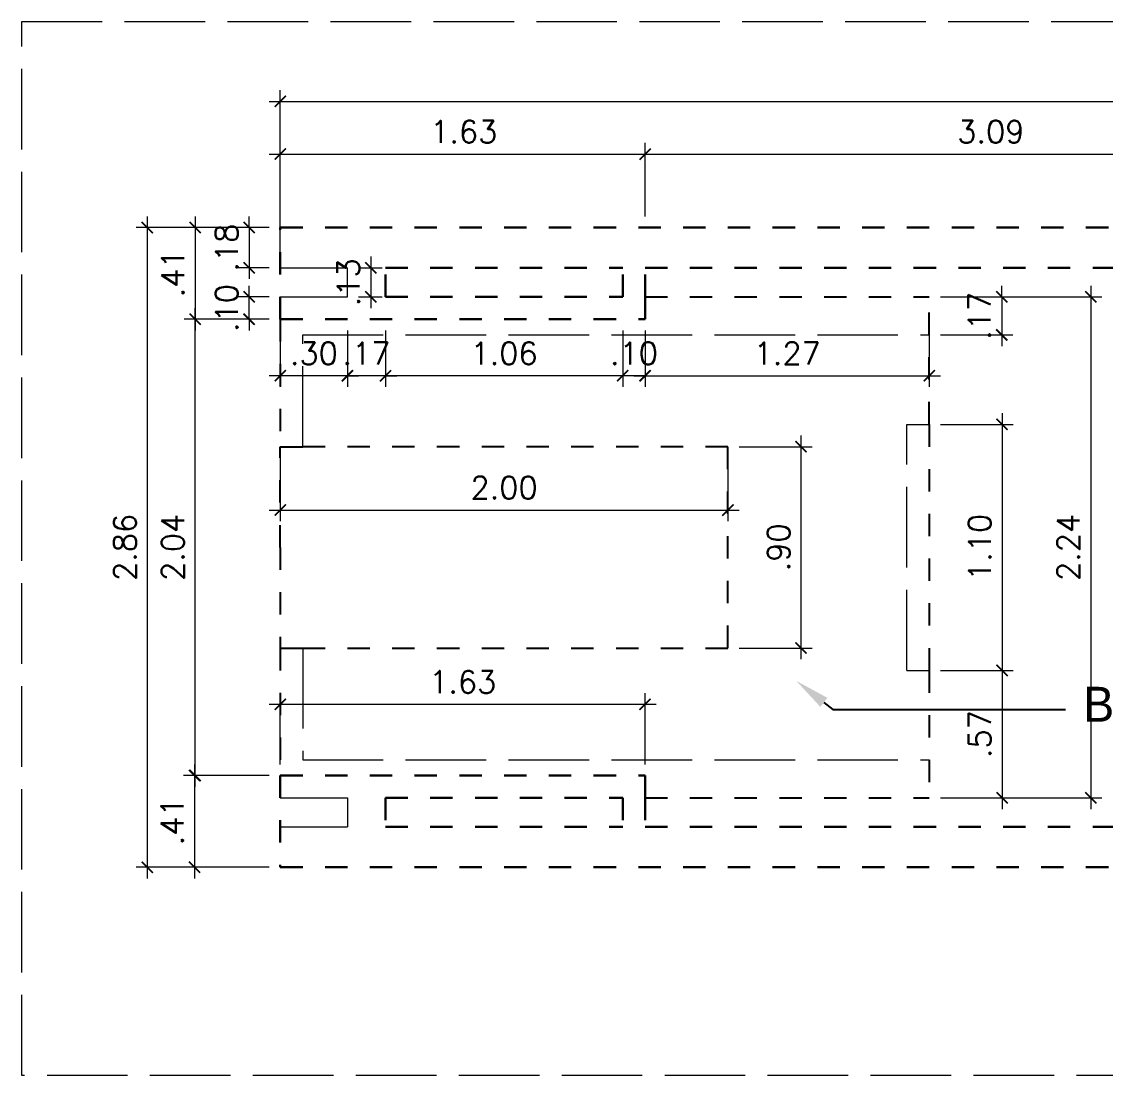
# Model space of a CAD drawing. Header units: millimetres. Extents: x 3117.9 to 3172.3, y 1005.1 to 1030.5.
# Drawn here: x 3118.509 to 3123.351, y 1022.712 to 1027.423 of the extents above; entities that cross this region are included whole.
import ezdxf
from ezdxf import colors
from ezdxf.entities.mleader import LeaderData, LeaderLine
from ezdxf.math import Vec2, Vec3

# ---------------------------------------------------------------- set-up
doc = ezdxf.new("R2010")
doc.units = ezdxf.units.MM
doc.linetypes.add('ACAD_ISO02W100', pattern=[15, 12, -3])
doc.linetypes.add('ACAD_ISO03W100', pattern=[30, 12, -18])
for name, color, linetype, lineweight in [('bloque', 2, 'Continuous', 25), ('corte', 1, 'Continuous', 30), ('MU-COTAS', 6, 'Continuous', 9), ('rayado', 130, 'ACAD_ISO03W100', 9)]:
    doc.layers.add(name, color=color, linetype=linetype, lineweight=lineweight)
doc.layers.add('MU-CascoExistente', color=200, linetype='Continuous')
doc.styles.get("Standard").update_dxf_attribs({"font": 'MOD20.TTF'})
doc.styles.add('T-COTA 1 en 50', font='romans.shx')
doc.dimstyles.new('cota exterior esc 1 en 50', dxfattribs={"dimtxt": 0.1, "dimasz": 0.05, "dimexe": 0.05, "dimexo": 0.05, "dimgap": 0.05, "dimtad": 1, "dimzin": 4, "dimdsep": 46, "dimtxsty": 'T-COTA 1 en 50', "dimblk": 'ARCHTICK', "dimcen": 2.5, "dimdle": 0.05, "dimclrd": 256, "dimclre": 256, "dimclrt": 240, "dimaunit": 1, "dimazin": 0, "dimtfac": 1, "dimtix": 1, "dimtmove": 0, "dimatfit": 3, "dimfxl": 1, "dimtolj": 1, "dimlwd": -1, "dimlwe": -1, "dimarcsym": 0})

# ---------------------------------------------------------------- blocks, each defined once
blk = doc.blocks.new('_ArchTick')
at = {"layer": 'MU-CascoExistente', "color": 0, "const_width": 0.15}
blk.add_lwpolyline([(-0.5, -0.5), (0.5, 0.5)], dxfattribs=at)
blk = doc.blocks.new('*D51')
at = {"layer": 'Defpoints', "color": 0, "ltscale": 0.002, "transparency": 16777216}
for p in [(3130.7645, 1027.0665), (3119.6645, 1026.4183), (3130.7645, 1026.4183)]:
    blk.add_point(p, dxfattribs=at)
at = {"layer": 'MU-COTAS', "ltscale": 0.002, "transparency": 16777216}
for p, q in [((3119.6645, 1026.4683), (3119.6645, 1027.1165)), ((3130.7645, 1026.4683), (3130.7645, 1027.1165)), ((3119.6145, 1027.0665), (3130.8145, 1027.0665))]:
    blk.add_line(p, q, dxfattribs=at)
at = {"layer": 'MU-COTAS', "ltscale": 0.002, "transparency": 16777216, "xscale": 0.05, "yscale": 0.05, "zscale": 0.05, "rotation": 180}
blk.add_blockref('_ArchTick', (3119.6645, 1027.0665), dxfattribs=at)
at = {"layer": 'MU-COTAS', "ltscale": 0.002, "transparency": 16777216, "xscale": 0.05, "yscale": 0.05, "zscale": 0.05}
blk.add_blockref('_ArchTick', (3130.7645, 1027.0665), dxfattribs=at)
at = {"layer": 'MU-COTAS', "color": 240, "ltscale": 0.002, "transparency": 16777216, "insert": (3125.2145, 1027.1665), "char_height": 0.1, "attachment_point": 5, "style": 'T-COTA 1 en 50'}
blk.add_mtext('\\A1;11.10', dxfattribs=at)
blk = doc.blocks.new('*D8')
at = {"layer": 'Defpoints', "color": 0, "ltscale": 0.002, "transparency": 16777216}
for p in [(3121.2945, 1026.8311), (3121.2945, 1026.5028), (3119.6645, 1026.3183)]:
    blk.add_point(p, dxfattribs=at)
at = {"layer": 'MU-COTAS', "ltscale": 0.002, "transparency": 16777216}
for p, q in [((3119.6645, 1026.3683), (3119.6645, 1026.8811)), ((3121.2945, 1026.5528), (3121.2945, 1026.8811)), ((3119.6145, 1026.8311), (3121.3445, 1026.8311))]:
    blk.add_line(p, q, dxfattribs=at)
at = {"layer": 'MU-COTAS', "ltscale": 0.002, "transparency": 16777216, "xscale": 0.05, "yscale": 0.05, "zscale": 0.05, "rotation": 180}
blk.add_blockref('_ArchTick', (3119.6645, 1026.8311), dxfattribs=at)
at = {"layer": 'MU-COTAS', "ltscale": 0.002, "transparency": 16777216, "xscale": 0.05, "yscale": 0.05, "zscale": 0.05}
blk.add_blockref('_ArchTick', (3121.2945, 1026.8311), dxfattribs=at)
at = {"layer": 'MU-COTAS', "color": 240, "ltscale": 0.002, "transparency": 16777216, "insert": (3120.4842, 1026.9311), "char_height": 0.1, "attachment_point": 5, "style": 'T-COTA 1 en 50'}
blk.add_mtext('\\A1;1.63', dxfattribs=at)
blk = doc.blocks.new('*D9')
at = {"layer": 'Defpoints', "color": 0, "ltscale": 0.002, "transparency": 16777216}
for p in [(3124.3845, 1026.8311), (3121.2945, 1026.5028), (3124.3845, 1026.5028)]:
    blk.add_point(p, dxfattribs=at)
at = {"layer": 'MU-COTAS', "ltscale": 0.002, "transparency": 16777216}
for p, q in [((3121.2945, 1026.5528), (3121.2945, 1026.8811)), ((3124.3845, 1026.5528), (3124.3845, 1026.8811)), ((3121.2445, 1026.8311), (3124.4345, 1026.8311))]:
    blk.add_line(p, q, dxfattribs=at)
at = {"layer": 'MU-COTAS', "ltscale": 0.002, "transparency": 16777216, "xscale": 0.05, "yscale": 0.05, "zscale": 0.05, "rotation": 180}
blk.add_blockref('_ArchTick', (3121.2945, 1026.8311), dxfattribs=at)
at = {"layer": 'MU-COTAS', "ltscale": 0.002, "transparency": 16777216, "xscale": 0.05, "yscale": 0.05, "zscale": 0.05}
blk.add_blockref('_ArchTick', (3124.3845, 1026.8311), dxfattribs=at)
at = {"layer": 'MU-COTAS', "color": 240, "ltscale": 0.002, "transparency": 16777216, "insert": (3122.8395, 1026.9311), "char_height": 0.1, "attachment_point": 5, "style": 'T-COTA 1 en 50'}
blk.add_mtext('\\A1;3.09', dxfattribs=at)
blk = doc.blocks.new('*D54')
at = {"layer": 'Defpoints', "color": 0, "ltscale": 0.002, "transparency": 16777216}
for p in [(3119.6645, 1026.0928), (3119.9645, 1026.0928), (3119.6645, 1025.8402)]:
    blk.add_point(p, dxfattribs=at)
at = {"layer": 'MU-COTAS', "ltscale": 0.002, "transparency": 16777216}
for p, q in [((3119.6645, 1026.0428), (3119.6645, 1025.7902)), ((3119.9645, 1026.0428), (3119.9645, 1025.7902)), ((3119.6645, 1025.8402), (3119.6145, 1025.8402)), ((3119.9645, 1025.8402), (3119.6645, 1025.8402)), ((3119.9645, 1025.8402), (3120.0145, 1025.8402))]:
    blk.add_line(p, q, dxfattribs=at)
at = {"layer": 'MU-COTAS', "ltscale": 0.002, "transparency": 16777216, "xscale": 0.05, "yscale": 0.05, "zscale": 0.05}
blk.add_blockref('_ArchTick', (3119.6645, 1025.8402), dxfattribs=at)
at = {"layer": 'MU-COTAS', "ltscale": 0.002, "transparency": 16777216, "xscale": 0.05, "yscale": 0.05, "zscale": 0.05, "rotation": 180}
blk.add_blockref('_ArchTick', (3119.9645, 1025.8402), dxfattribs=at)
at = {"layer": 'MU-COTAS', "color": 240, "ltscale": 0.002, "transparency": 16777216, "insert": (3119.8145, 1025.9402), "char_height": 0.1, "attachment_point": 5, "style": 'T-COTA 1 en 50'}
blk.add_mtext('\\A1;.30', dxfattribs=at)
blk = doc.blocks.new('*D12')
at = {"layer": 'Defpoints', "color": 0, "ltscale": 0.002, "transparency": 16777216}
for p in [(3119.9645, 1026.0928), (3120.1345, 1026.0928), (3119.9645, 1025.8402)]:
    blk.add_point(p, dxfattribs=at)
at = {"layer": 'MU-COTAS', "ltscale": 0.002, "transparency": 16777216}
for p, q in [((3119.9645, 1026.0428), (3119.9645, 1025.7902)), ((3120.1345, 1026.0428), (3120.1345, 1025.7902)), ((3119.9645, 1025.8402), (3119.9145, 1025.8402)), ((3120.1345, 1025.8402), (3119.9645, 1025.8402)), ((3120.1345, 1025.8402), (3120.1845, 1025.8402))]:
    blk.add_line(p, q, dxfattribs=at)
at = {"layer": 'MU-COTAS', "ltscale": 0.002, "transparency": 16777216, "xscale": 0.05, "yscale": 0.05, "zscale": 0.05}
blk.add_blockref('_ArchTick', (3119.9645, 1025.8402), dxfattribs=at)
at = {"layer": 'MU-COTAS', "ltscale": 0.002, "transparency": 16777216, "xscale": 0.05, "yscale": 0.05, "zscale": 0.05, "rotation": 180}
blk.add_blockref('_ArchTick', (3120.1345, 1025.8402), dxfattribs=at)
at = {"layer": 'MU-COTAS', "color": 240, "ltscale": 0.002, "transparency": 16777216, "insert": (3120.0495, 1025.9402), "char_height": 0.1, "attachment_point": 5, "style": 'T-COTA 1 en 50'}
blk.add_mtext('\\A1;.17', dxfattribs=at)
blk = doc.blocks.new('*D13')
at = {"layer": 'Defpoints', "color": 0, "ltscale": 0.002, "transparency": 16777216}
for p in [(3120.1345, 1026.0928), (3121.1945, 1026.0928), (3120.1345, 1025.8402)]:
    blk.add_point(p, dxfattribs=at)
at = {"layer": 'MU-COTAS', "ltscale": 0.002, "transparency": 16777216}
for p, q in [((3120.1345, 1026.0428), (3120.1345, 1025.7902)), ((3121.1945, 1026.0428), (3121.1945, 1025.7902)), ((3121.2445, 1025.8402), (3120.0845, 1025.8402))]:
    blk.add_line(p, q, dxfattribs=at)
at = {"layer": 'MU-COTAS', "ltscale": 0.002, "transparency": 16777216, "xscale": 0.05, "yscale": 0.05, "zscale": 0.05, "rotation": 180}
blk.add_blockref('_ArchTick', (3120.1345, 1025.8402), dxfattribs=at)
at = {"layer": 'MU-COTAS', "ltscale": 0.002, "transparency": 16777216, "xscale": 0.05, "yscale": 0.05, "zscale": 0.05}
blk.add_blockref('_ArchTick', (3121.1945, 1025.8402), dxfattribs=at)
at = {"layer": 'MU-COTAS', "color": 240, "ltscale": 0.002, "transparency": 16777216, "insert": (3120.6645, 1025.9402), "char_height": 0.1, "attachment_point": 5, "style": 'T-COTA 1 en 50'}
blk.add_mtext('\\A1;1.06', dxfattribs=at)
blk = doc.blocks.new('*D55')
at = {"layer": 'Defpoints', "color": 0, "ltscale": 0.002, "transparency": 16777216}
for p in [(3121.1945, 1026.0928), (3121.2945, 1026.0928), (3121.1945, 1025.8402)]:
    blk.add_point(p, dxfattribs=at)
at = {"layer": 'MU-COTAS', "ltscale": 0.002, "transparency": 16777216}
for p, q in [((3121.1945, 1026.0428), (3121.1945, 1025.7902)), ((3121.2945, 1026.0428), (3121.2945, 1025.7902)), ((3121.1945, 1025.8402), (3121.1445, 1025.8402)), ((3121.2945, 1025.8402), (3121.1945, 1025.8402)), ((3121.2945, 1025.8402), (3121.3445, 1025.8402))]:
    blk.add_line(p, q, dxfattribs=at)
at = {"layer": 'MU-COTAS', "ltscale": 0.002, "transparency": 16777216, "xscale": 0.05, "yscale": 0.05, "zscale": 0.05}
blk.add_blockref('_ArchTick', (3121.1945, 1025.8402), dxfattribs=at)
at = {"layer": 'MU-COTAS', "ltscale": 0.002, "transparency": 16777216, "xscale": 0.05, "yscale": 0.05, "zscale": 0.05, "rotation": 180}
blk.add_blockref('_ArchTick', (3121.2945, 1025.8402), dxfattribs=at)
at = {"layer": 'MU-COTAS', "color": 240, "ltscale": 0.002, "transparency": 16777216, "insert": (3121.2445, 1025.9402), "char_height": 0.1, "attachment_point": 5, "style": 'T-COTA 1 en 50'}
blk.add_mtext('\\A1;.10', dxfattribs=at)
blk = doc.blocks.new('*D57')
at = {"layer": 'Defpoints', "color": 0, "ltscale": 0.002, "transparency": 16777216}
for p in [(3119.6645, 1026.5028), (3119.0703, 1023.6428), (3119.6645, 1023.6428)]:
    blk.add_point(p, dxfattribs=at)
at = {"layer": 'MU-COTAS', "ltscale": 0.002, "transparency": 16777216}
for p, q in [((3119.0703, 1026.5528), (3119.0703, 1023.5928)), ((3119.6145, 1026.5028), (3119.0203, 1026.5028)), ((3119.6145, 1023.6428), (3119.0203, 1023.6428))]:
    blk.add_line(p, q, dxfattribs=at)
at = {"layer": 'MU-COTAS', "ltscale": 0.002, "transparency": 16777216, "xscale": 0.05, "yscale": 0.05, "zscale": 0.05}
for p, rotation in [((3119.0703, 1026.5028), 90), ((3119.0703, 1023.6428), 270)]:
    blk.add_blockref('_ArchTick', p, dxfattribs=dict(at, rotation=rotation))
at = {"layer": 'MU-COTAS', "color": 240, "ltscale": 0.002, "transparency": 16777216, "insert": (3118.9703, 1025.0728), "char_height": 0.1, "attachment_point": 5, "rotation": 90, "style": 'T-COTA 1 en 50'}
blk.add_mtext('\\A1;2.86', dxfattribs=at)
blk = doc.blocks.new('*D14')
at = {"layer": 'Defpoints', "color": 0, "ltscale": 0.002, "transparency": 16777216}
for p in [(3119.6645, 1026.5028), (3119.2842, 1026.0928), (3119.6645, 1026.0928)]:
    blk.add_point(p, dxfattribs=at)
at = {"layer": 'MU-COTAS', "ltscale": 0.002, "transparency": 16777216}
for p, q in [((3119.2842, 1026.5528), (3119.2842, 1026.0428)), ((3119.6145, 1026.5028), (3119.2342, 1026.5028)), ((3119.6145, 1026.0928), (3119.2342, 1026.0928))]:
    blk.add_line(p, q, dxfattribs=at)
at = {"layer": 'MU-COTAS', "ltscale": 0.002, "transparency": 16777216, "xscale": 0.05, "yscale": 0.05, "zscale": 0.05}
for p, rotation in [((3119.2842, 1026.5028), 90), ((3119.2842, 1026.0928), 270)]:
    blk.add_blockref('_ArchTick', p, dxfattribs=dict(at, rotation=rotation))
at = {"layer": 'MU-COTAS', "color": 240, "ltscale": 0.002, "transparency": 16777216, "insert": (3119.1842, 1026.2978), "char_height": 0.1, "attachment_point": 5, "rotation": 90, "style": 'T-COTA 1 en 50'}
blk.add_mtext('\\A1;.41', dxfattribs=at)
blk = doc.blocks.new('*D58')
at = {"layer": 'Defpoints', "color": 0, "ltscale": 0.002, "transparency": 16777216}
for p in [(3119.2842, 1026.0928), (3119.6645, 1026.0928), (3119.6645, 1024.0528)]:
    blk.add_point(p, dxfattribs=at)
at = {"layer": 'MU-COTAS', "ltscale": 0.002, "transparency": 16777216}
for p, q in [((3119.2842, 1024.0028), (3119.2842, 1026.1428)), ((3119.6145, 1026.0928), (3119.2342, 1026.0928)), ((3119.6145, 1024.0528), (3119.2342, 1024.0528))]:
    blk.add_line(p, q, dxfattribs=at)
at = {"layer": 'MU-COTAS', "ltscale": 0.002, "transparency": 16777216, "xscale": 0.05, "yscale": 0.05, "zscale": 0.05}
for p, rotation in [((3119.2842, 1026.0928), 90), ((3119.2842, 1024.0528), 270)]:
    blk.add_blockref('_ArchTick', p, dxfattribs=dict(at, rotation=rotation))
at = {"layer": 'MU-COTAS', "color": 240, "ltscale": 0.002, "transparency": 16777216, "insert": (3119.1842, 1025.0728), "char_height": 0.1, "attachment_point": 5, "rotation": 90, "style": 'T-COTA 1 en 50'}
blk.add_mtext('\\A1;2.04', dxfattribs=at)
blk = doc.blocks.new('*D15')
at = {"layer": 'Defpoints', "color": 0, "ltscale": 0.002, "transparency": 16777216}
for p in [(3119.6645, 1024.0528), (3119.2814, 1023.6428), (3119.6645, 1023.6428)]:
    blk.add_point(p, dxfattribs=at)
at = {"layer": 'MU-COTAS', "ltscale": 0.002, "transparency": 16777216}
for p, q in [((3119.2814, 1024.1028), (3119.2814, 1023.5928)), ((3119.6145, 1024.0528), (3119.2314, 1024.0528)), ((3119.6145, 1023.6428), (3119.2314, 1023.6428))]:
    blk.add_line(p, q, dxfattribs=at)
at = {"layer": 'MU-COTAS', "ltscale": 0.002, "transparency": 16777216, "xscale": 0.05, "yscale": 0.05, "zscale": 0.05}
for p, rotation in [((3119.2814, 1024.0528), 90), ((3119.2814, 1023.6428), 270)]:
    blk.add_blockref('_ArchTick', p, dxfattribs=dict(at, rotation=rotation))
at = {"layer": 'MU-COTAS', "color": 240, "ltscale": 0.002, "transparency": 16777216, "insert": (3119.1814, 1023.8478), "char_height": 0.1, "attachment_point": 5, "rotation": 90, "style": 'T-COTA 1 en 50'}
blk.add_mtext('\\A1;.41', dxfattribs=at)
blk = doc.blocks.new('*D59')
at = {"layer": 'Defpoints', "color": 0, "ltscale": 0.002, "transparency": 16777216}
for p in [(3121.2945, 1024.3712), (3119.6645, 1024.0528), (3121.2945, 1024.0528)]:
    blk.add_point(p, dxfattribs=at)
at = {"layer": 'MU-COTAS', "ltscale": 0.002, "transparency": 16777216}
for p, q in [((3119.6645, 1024.1028), (3119.6645, 1024.4212)), ((3121.2945, 1024.1028), (3121.2945, 1024.4212)), ((3119.6145, 1024.3712), (3121.3445, 1024.3712))]:
    blk.add_line(p, q, dxfattribs=at)
at = {"layer": 'MU-COTAS', "ltscale": 0.002, "transparency": 16777216, "xscale": 0.05, "yscale": 0.05, "zscale": 0.05, "rotation": 180}
blk.add_blockref('_ArchTick', (3119.6645, 1024.3712), dxfattribs=at)
at = {"layer": 'MU-COTAS', "ltscale": 0.002, "transparency": 16777216, "xscale": 0.05, "yscale": 0.05, "zscale": 0.05}
blk.add_blockref('_ArchTick', (3121.2945, 1024.3712), dxfattribs=at)
at = {"layer": 'MU-COTAS', "color": 240, "ltscale": 0.002, "transparency": 16777216, "insert": (3120.4795, 1024.4712), "char_height": 0.1, "attachment_point": 5, "style": 'T-COTA 1 en 50'}
blk.add_mtext('\\A1;1.63', dxfattribs=at)
blk = doc.blocks.new('*D157')
at = {"layer": 'Defpoints', "color": 0, "ltscale": 0.002, "transparency": 16777216}
for p in [(3119.6645, 1026.5028), (3119.525, 1026.3228), (3119.6645, 1026.3228)]:
    blk.add_point(p, dxfattribs=at)
at = {"layer": 'MU-COTAS', "ltscale": 0.002, "transparency": 16777216}
for p, q in [((3119.525, 1026.5028), (3119.525, 1026.5528)), ((3119.6145, 1026.5028), (3119.475, 1026.5028)), ((3119.525, 1026.5028), (3119.525, 1026.3228)), ((3119.6145, 1026.3228), (3119.475, 1026.3228)), ((3119.525, 1026.3228), (3119.525, 1026.2728))]:
    blk.add_line(p, q, dxfattribs=at)
at = {"layer": 'MU-COTAS', "ltscale": 0.002, "transparency": 16777216, "xscale": 0.05, "yscale": 0.05, "zscale": 0.05}
for p, rotation in [((3119.525, 1026.5028), 270), ((3119.525, 1026.3228), 90)]:
    blk.add_blockref('_ArchTick', p, dxfattribs=dict(at, rotation=rotation))
at = {"layer": 'MU-COTAS', "color": 240, "ltscale": 0.002, "transparency": 16777216, "insert": (3119.425, 1026.4128), "char_height": 0.1, "attachment_point": 5, "rotation": 90, "style": 'T-COTA 1 en 50'}
blk.add_mtext('\\A1;.18', dxfattribs=at)
blk = doc.blocks.new('*D158')
at = {"layer": 'Defpoints', "color": 0, "ltscale": 0.002, "transparency": 16777216}
for p in [(3119.9645, 1026.3228), (3119.9645, 1026.1928), (3120.069, 1026.1928)]:
    blk.add_point(p, dxfattribs=at)
at = {"layer": 'MU-COTAS', "ltscale": 0.002, "transparency": 16777216}
for p, q in [((3120.069, 1026.3728), (3120.069, 1026.1428)), ((3120.0145, 1026.3228), (3120.119, 1026.3228)), ((3120.0145, 1026.1928), (3120.119, 1026.1928))]:
    blk.add_line(p, q, dxfattribs=at)
at = {"layer": 'MU-COTAS', "ltscale": 0.002, "transparency": 16777216, "xscale": 0.05, "yscale": 0.05, "zscale": 0.05}
for p, rotation in [((3120.069, 1026.3228), 90), ((3120.069, 1026.1928), 270)]:
    blk.add_blockref('_ArchTick', p, dxfattribs=dict(at, rotation=rotation))
at = {"layer": 'MU-COTAS', "color": 240, "ltscale": 0.002, "transparency": 16777216, "insert": (3119.969, 1026.2578), "char_height": 0.1, "attachment_point": 5, "rotation": 90, "style": 'T-COTA 1 en 50'}
blk.add_mtext('\\A1;.13', dxfattribs=at)
blk = doc.blocks.new('*D159')
at = {"layer": 'Defpoints', "color": 0, "ltscale": 0.002, "transparency": 16777216}
for p in [(3119.525, 1026.1928), (3119.6645, 1026.1928), (3119.6645, 1026.0928)]:
    blk.add_point(p, dxfattribs=at)
at = {"layer": 'MU-COTAS', "ltscale": 0.002, "transparency": 16777216}
for p, q in [((3119.525, 1026.1928), (3119.525, 1026.2428)), ((3119.6145, 1026.1928), (3119.475, 1026.1928)), ((3119.525, 1026.0928), (3119.525, 1026.1928)), ((3119.6145, 1026.0928), (3119.475, 1026.0928)), ((3119.525, 1026.0928), (3119.525, 1026.0428))]:
    blk.add_line(p, q, dxfattribs=at)
at = {"layer": 'MU-COTAS', "ltscale": 0.002, "transparency": 16777216, "xscale": 0.05, "yscale": 0.05, "zscale": 0.05}
for p, rotation in [((3119.525, 1026.1928), 270), ((3119.525, 1026.0928), 90)]:
    blk.add_blockref('_ArchTick', p, dxfattribs=dict(at, rotation=rotation))
at = {"layer": 'MU-COTAS', "color": 240, "ltscale": 0.002, "transparency": 16777216, "insert": (3119.425, 1026.1428), "char_height": 0.1, "attachment_point": 5, "rotation": 90, "style": 'T-COTA 1 en 50'}
blk.add_mtext('\\A1;.10', dxfattribs=at)
blk = doc.blocks.new('*D177')
at = {"layer": 'Defpoints', "color": 0, "ltscale": 0.002, "transparency": 16777216}
for p in [(3121.6645, 1025.5228), (3121.6645, 1024.6228), (3121.9908, 1024.6228)]:
    blk.add_point(p, dxfattribs=at)
at = {"layer": 'MU-COTAS', "ltscale": 0.002, "transparency": 16777216}
for p, q in [((3121.9908, 1025.5728), (3121.9908, 1024.5728)), ((3121.7145, 1025.5228), (3122.0408, 1025.5228)), ((3121.7145, 1024.6228), (3122.0408, 1024.6228))]:
    blk.add_line(p, q, dxfattribs=at)
at = {"layer": 'MU-COTAS', "ltscale": 0.002, "transparency": 16777216, "xscale": 0.05, "yscale": 0.05, "zscale": 0.05}
for p, rotation in [((3121.9908, 1025.5228), 90), ((3121.9908, 1024.6228), 270)]:
    blk.add_blockref('_ArchTick', p, dxfattribs=dict(at, rotation=rotation))
at = {"layer": 'MU-COTAS', "color": 240, "ltscale": 0.002, "transparency": 16777216, "insert": (3121.8908, 1025.0728), "char_height": 0.1, "attachment_point": 5, "rotation": 90, "style": 'T-COTA 1 en 50'}
blk.add_mtext('\\A1;.90', dxfattribs=at)
blk = doc.blocks.new('*D178')
at = {"layer": 'Defpoints', "color": 0, "ltscale": 0.002, "transparency": 16777216}
for p in [(3122.5645, 1025.6228), (3122.5645, 1024.5228), (3122.8898, 1024.5228)]:
    blk.add_point(p, dxfattribs=at)
at = {"layer": 'MU-COTAS', "ltscale": 0.002, "transparency": 16777216}
for p, q in [((3122.8898, 1025.6728), (3122.8898, 1024.4728)), ((3122.6145, 1025.6228), (3122.9398, 1025.6228)), ((3122.6145, 1024.5228), (3122.9398, 1024.5228))]:
    blk.add_line(p, q, dxfattribs=at)
at = {"layer": 'MU-COTAS', "ltscale": 0.002, "transparency": 16777216, "xscale": 0.05, "yscale": 0.05, "zscale": 0.05}
for p, rotation in [((3122.8898, 1025.6228), 90), ((3122.8898, 1024.5228), 270)]:
    blk.add_blockref('_ArchTick', p, dxfattribs=dict(at, rotation=rotation))
at = {"layer": 'MU-COTAS', "color": 240, "ltscale": 0.002, "transparency": 16777216, "insert": (3122.7898, 1025.0728), "char_height": 0.1, "attachment_point": 5, "rotation": 90, "style": 'T-COTA 1 en 50'}
blk.add_mtext('\\A1;1.10', dxfattribs=at)
blk = doc.blocks.new('*D179')
at = {"layer": 'Defpoints', "color": 0, "ltscale": 0.002, "transparency": 16777216}
for p in [(3122.5645, 1024.5228), (3122.5645, 1023.9528), (3122.8898, 1023.9528)]:
    blk.add_point(p, dxfattribs=at)
at = {"layer": 'MU-COTAS', "ltscale": 0.002, "transparency": 16777216}
for p, q in [((3122.8898, 1024.5728), (3122.8898, 1023.9028)), ((3122.6145, 1024.5228), (3122.9398, 1024.5228)), ((3122.6145, 1023.9528), (3122.9398, 1023.9528))]:
    blk.add_line(p, q, dxfattribs=at)
at = {"layer": 'MU-COTAS', "ltscale": 0.002, "transparency": 16777216, "xscale": 0.05, "yscale": 0.05, "zscale": 0.05}
for p, rotation in [((3122.8898, 1024.5228), 90), ((3122.8898, 1023.9528), 270)]:
    blk.add_blockref('_ArchTick', p, dxfattribs=dict(at, rotation=rotation))
at = {"layer": 'MU-COTAS', "color": 240, "ltscale": 0.002, "transparency": 16777216, "insert": (3122.7898, 1024.2378), "char_height": 0.1, "attachment_point": 5, "rotation": 90, "style": 'T-COTA 1 en 50'}
blk.add_mtext('\\A1;.57', dxfattribs=at)
blk = doc.blocks.new('*D180')
at = {"layer": 'Defpoints', "color": 0, "ltscale": 0.002, "transparency": 16777216}
for p in [(3122.5645, 1026.1928), (3122.5645, 1026.0228), (3122.8881, 1026.0228)]:
    blk.add_point(p, dxfattribs=at)
at = {"layer": 'MU-COTAS', "ltscale": 0.002, "transparency": 16777216}
for p, q in [((3122.8881, 1026.1928), (3122.8881, 1026.2428)), ((3122.6145, 1026.1928), (3122.9381, 1026.1928)), ((3122.8881, 1026.1928), (3122.8881, 1026.0228)), ((3122.6145, 1026.0228), (3122.9381, 1026.0228)), ((3122.8881, 1026.0228), (3122.8881, 1025.9728))]:
    blk.add_line(p, q, dxfattribs=at)
at = {"layer": 'MU-COTAS', "ltscale": 0.002, "transparency": 16777216, "xscale": 0.05, "yscale": 0.05, "zscale": 0.05}
for p, rotation in [((3122.8881, 1026.1928), 270), ((3122.8881, 1026.0228), 90)]:
    blk.add_blockref('_ArchTick', p, dxfattribs=dict(at, rotation=rotation))
at = {"layer": 'MU-COTAS', "color": 240, "ltscale": 0.002, "transparency": 16777216, "insert": (3122.7881, 1026.1078), "char_height": 0.1, "attachment_point": 5, "rotation": 90, "style": 'T-COTA 1 en 50'}
blk.add_mtext('\\A1;.17', dxfattribs=at)
blk = doc.blocks.new('*D181')
at = {"layer": 'Defpoints', "color": 0, "ltscale": 0.002, "transparency": 16777216}
for p in [(3121.2945, 1026.0928), (3122.5645, 1026.0928), (3122.5645, 1025.8402)]:
    blk.add_point(p, dxfattribs=at)
at = {"layer": 'MU-COTAS', "ltscale": 0.002, "transparency": 16777216}
for p, q in [((3121.2945, 1026.0428), (3121.2945, 1025.7902)), ((3122.5645, 1026.0428), (3122.5645, 1025.7902)), ((3121.2445, 1025.8402), (3122.6145, 1025.8402))]:
    blk.add_line(p, q, dxfattribs=at)
at = {"layer": 'MU-COTAS', "ltscale": 0.002, "transparency": 16777216, "xscale": 0.05, "yscale": 0.05, "zscale": 0.05, "rotation": 180}
blk.add_blockref('_ArchTick', (3121.2945, 1025.8402), dxfattribs=at)
at = {"layer": 'MU-COTAS', "ltscale": 0.002, "transparency": 16777216, "xscale": 0.05, "yscale": 0.05, "zscale": 0.05}
blk.add_blockref('_ArchTick', (3122.5645, 1025.8402), dxfattribs=at)
at = {"layer": 'MU-COTAS', "color": 240, "ltscale": 0.002, "transparency": 16777216, "insert": (3121.9295, 1025.9402), "char_height": 0.1, "attachment_point": 5, "style": 'T-COTA 1 en 50'}
blk.add_mtext('\\A1;1.27', dxfattribs=at)
blk = doc.blocks.new('*D182')
at = {"layer": 'Defpoints', "color": 0, "ltscale": 0.002, "transparency": 16777216}
for p in [(3119.6645, 1025.5228), (3121.6645, 1025.5228), (3121.6645, 1025.2397)]:
    blk.add_point(p, dxfattribs=at)
at = {"layer": 'MU-COTAS', "ltscale": 0.002, "transparency": 16777216}
for p, q in [((3119.6645, 1025.4728), (3119.6645, 1025.1897)), ((3121.6645, 1025.4728), (3121.6645, 1025.1897)), ((3119.6145, 1025.2397), (3121.7145, 1025.2397))]:
    blk.add_line(p, q, dxfattribs=at)
at = {"layer": 'MU-COTAS', "ltscale": 0.002, "transparency": 16777216, "xscale": 0.05, "yscale": 0.05, "zscale": 0.05, "rotation": 180}
blk.add_blockref('_ArchTick', (3119.6645, 1025.2397), dxfattribs=at)
at = {"layer": 'MU-COTAS', "ltscale": 0.002, "transparency": 16777216, "xscale": 0.05, "yscale": 0.05, "zscale": 0.05}
blk.add_blockref('_ArchTick', (3121.6645, 1025.2397), dxfattribs=at)
at = {"layer": 'MU-COTAS', "color": 240, "ltscale": 0.002, "transparency": 16777216, "insert": (3120.6645, 1025.3397), "char_height": 0.1, "attachment_point": 5, "style": 'T-COTA 1 en 50'}
blk.add_mtext('\\A1;2.00', dxfattribs=at)
blk = doc.blocks.new('*D183')
at = {"layer": 'Defpoints', "color": 0, "ltscale": 0.002, "transparency": 16777216}
for p in [(3122.5645, 1026.1928), (3122.5645, 1023.9528), (3123.286, 1023.9528)]:
    blk.add_point(p, dxfattribs=at)
at = {"layer": 'MU-COTAS', "ltscale": 0.002, "transparency": 16777216}
for p, q in [((3123.286, 1026.2428), (3123.286, 1023.9028)), ((3122.6145, 1026.1928), (3123.336, 1026.1928)), ((3122.6145, 1023.9528), (3123.336, 1023.9528))]:
    blk.add_line(p, q, dxfattribs=at)
at = {"layer": 'MU-COTAS', "ltscale": 0.002, "transparency": 16777216, "xscale": 0.05, "yscale": 0.05, "zscale": 0.05}
for p, rotation in [((3123.286, 1026.1928), 90), ((3123.286, 1023.9528), 270)]:
    blk.add_blockref('_ArchTick', p, dxfattribs=dict(at, rotation=rotation))
at = {"layer": 'MU-COTAS', "color": 240, "ltscale": 0.002, "transparency": 16777216, "insert": (3123.186, 1025.0728), "char_height": 0.1, "attachment_point": 5, "rotation": 90, "style": 'T-COTA 1 en 50'}
blk.add_mtext('\\A1;2.24', dxfattribs=at)

msp = doc.modelspace()

# ---------------------------------------------------------------- linework, layer by layer
at = {"layer": 'bloque', "linetype": 'ACAD_ISO02W100', "ltscale": 1e-07}
for p, q in [((3121.2945, 1026.1928), (3122.5645, 1026.1928)), ((3122.5645, 1025.6228), (3122.5645, 1026.1928)), ((3119.6645, 1026.0928), (3119.6645, 1025.5228)), ((3122.5645, 1025.6228), (3122.5645, 1024.5228)), ((3119.6645, 1025.0728), (3119.6645, 1025.5228)), ((3119.6645, 1025.5228), (3119.7645, 1025.5228)), ((3121.6645, 1025.5228), (3119.7645, 1025.5228)), ((3121.6645, 1024.6228), (3121.6645, 1025.5228)), ((3119.6645, 1025.0728), (3119.6645, 1024.6228)), ((3119.6645, 1024.6228), (3119.7645, 1024.6228)), ((3119.6645, 1024.6228), (3119.6645, 1024.0528)), ((3119.7645, 1024.6228), (3121.6645, 1024.6228)), ((3122.5645, 1024.5228), (3122.5645, 1023.9528)), ((3121.2945, 1023.9528), (3122.5645, 1023.9528))]:
    msp.add_line(p, q, dxfattribs=at)
at = {"layer": 'corte', "linetype": 'ACAD_ISO02W100', "ltscale": 1e-07}
for p, q in [((3119.6645, 1026.5028), (3130.7645, 1026.5028)), ((3119.6645, 1026.0928), (3119.6645, 1026.5028)), ((3120.1345, 1026.3228), (3121.1945, 1026.3228)), ((3120.1345, 1026.1928), (3120.1345, 1026.3228)), ((3121.1945, 1026.1928), (3121.1945, 1026.3228)), ((3121.2945, 1026.3228), (3124.3845, 1026.3228)), ((3121.2945, 1026.1928), (3121.2945, 1026.3228)), ((3120.1345, 1026.1928), (3121.1945, 1026.1928)), ((3121.2945, 1026.1928), (3121.2945, 1026.0928)), ((3119.6645, 1026.0928), (3121.2945, 1026.0928)), ((3119.6645, 1024.0528), (3121.2945, 1024.0528)), ((3119.6645, 1024.0528), (3119.6645, 1023.6428)), ((3121.2945, 1023.9528), (3121.2945, 1024.0528)), ((3120.1345, 1023.9528), (3121.1945, 1023.9528)), ((3120.1345, 1023.9528), (3120.1345, 1023.8228)), ((3121.1945, 1023.9528), (3121.1945, 1023.8228)), ((3121.2945, 1023.9528), (3121.2945, 1023.8228)), ((3120.1345, 1023.8228), (3121.1945, 1023.8228)), ((3121.2945, 1023.8228), (3124.3845, 1023.8228)), ((3119.6645, 1023.6428), (3130.7645, 1023.6428))]:
    msp.add_line(p, q, dxfattribs=at)
at = {"layer": 'rayado', "linetype": 'ACAD_ISO02W100', "ltscale": 0.05}
for p, q in [((3119.6645, 1026.3228), (3119.9645, 1026.3228)), ((3119.9645, 1026.1928), (3119.9645, 1026.3228)), ((3119.6645, 1026.1928), (3119.9645, 1026.1928))]:
    msp.add_line(p, q, dxfattribs=at)
at = {"layer": 'rayado', "linetype": 'ACAD_ISO02W100', "ltscale": 0.03}
for p, q in [((3119.7645, 1025.5228), (3119.7645, 1026.0228)), ((3119.7645, 1026.0228), (3122.5645, 1026.0228)), ((3122.4645, 1024.5228), (3122.4645, 1025.6228)), ((3122.4645, 1025.6228), (3122.5645, 1025.6228)), ((3119.7645, 1024.6228), (3119.7645, 1024.1228)), ((3122.4645, 1024.5228), (3122.5645, 1024.5228)), ((3119.7645, 1024.1228), (3122.5645, 1024.1228)), ((3119.6645, 1023.9528), (3119.9645, 1023.9528)), ((3119.9645, 1023.9528), (3119.9645, 1023.8228)), ((3119.6645, 1023.8228), (3119.9645, 1023.8228))]:
    msp.add_line(p, q, dxfattribs=at)
msp.add_lwpolyline([(3118.5089, 1027.4232), (3131.4021, 1027.4232), (3131.4021, 1022.7123), (3118.5089, 1022.7123)], close=True, dxfattribs=at)

# ---------------------------------------------------------------- dimensions: what is measured, and where the dimension line sits
at = {"layer": 'MU-COTAS', "ltscale": 0.002}
for base, p1, p2, picture, middle in [((3130.7645, 1027.0665), (3119.6645, 1026.4183), (3130.7645, 1026.4183), '*D51', (3125.2145, 1027.1665)), ((3124.3845, 1026.8311), (3121.2945, 1026.5028), (3124.3845, 1026.5028), '*D9', (3122.8395, 1026.9311)), ((3119.6645, 1025.8402), (3119.9645, 1026.0928), (3119.6645, 1026.0928), '*D54', (3119.8145, 1025.9402)), ((3119.9645, 1025.8402), (3120.1345, 1026.0928), (3119.9645, 1026.0928), '*D12', (3120.0495, 1025.9402)), ((3120.1345, 1025.8402), (3121.1945, 1026.0928), (3120.1345, 1026.0928), '*D13', (3120.6645, 1025.9402)), ((3121.1945, 1025.8402), (3121.2945, 1026.0928), (3121.1945, 1026.0928), '*D55', (3121.2445, 1025.9402)), ((3122.5645, 1025.8402), (3121.2945, 1026.0928), (3122.5645, 1026.0928), '*D181', (3121.9295, 1025.9402)), ((3121.6645, 1025.2397), (3119.6645, 1025.5228), (3121.6645, 1025.5228), '*D182', (3120.6645, 1025.3397)), ((3121.2945, 1024.3712), (3119.6645, 1024.0528), (3121.2945, 1024.0528), '*D59', (3120.4795, 1024.4712))]:
    dim = msp.add_linear_dim(base=base, p1=p1, p2=p2, dimstyle='cota exterior esc 1 en 50', dxfattribs=at)
    dim.commit()
    dim.dimension.update_dxf_attribs({"geometry": picture, "text_midpoint": middle})
dim = msp.add_linear_dim(base=(3121.2945, 1026.8311), p1=(3119.6645, 1026.3183), p2=(3121.2945, 1026.5028), dimstyle='cota exterior esc 1 en 50', dxfattribs=at)
dim.commit()
dim.dimension.update_dxf_attribs({"geometry": '*D8', "text_midpoint": (3120.4842, 1026.8311), "dimtype": 160})
for base, p1, p2, picture, middle in [((3119.0703, 1023.6428), (3119.6645, 1026.5028), (3119.6645, 1023.6428), '*D57', (3118.9703, 1025.0728)), ((3119.525, 1026.3228), (3119.6645, 1026.5028), (3119.6645, 1026.3228), '*D157', (3119.425, 1026.4128)), ((3119.525, 1026.1928), (3119.6645, 1026.0928), (3119.6645, 1026.1928), '*D159', (3119.425, 1026.1428)), ((3122.8881, 1026.0228), (3122.5645, 1026.1928), (3122.5645, 1026.0228), '*D180', (3122.7881, 1026.1078)), ((3123.286, 1023.9528), (3122.5645, 1026.1928), (3122.5645, 1023.9528), '*D183', (3123.186, 1025.0728)), ((3119.2842, 1026.0928), (3119.6645, 1024.0528), (3119.6645, 1026.0928), '*D58', (3119.1842, 1025.0728)), ((3122.8898, 1024.5228), (3122.5645, 1025.6228), (3122.5645, 1024.5228), '*D178', (3122.7898, 1025.0728)), ((3122.8898, 1023.9528), (3122.5645, 1024.5228), (3122.5645, 1023.9528), '*D179', (3122.7898, 1024.2378))]:
    dim = msp.add_linear_dim(base=base, p1=p1, p2=p2, angle=90, dimstyle='cota exterior esc 1 en 50', dxfattribs=at)
    dim.commit()
    dim.dimension.update_dxf_attribs({"geometry": picture, "text_midpoint": middle})
for base, p1, p2, picture, middle in [((3119.2842, 1026.0928), (3119.6645, 1026.5028), (3119.6645, 1026.0928), '*D14', (3119.2842, 1026.2978)), ((3120.069, 1026.1928), (3119.9645, 1026.3228), (3119.9645, 1026.1928), '*D158', (3120.069, 1026.2578)), ((3121.9908, 1024.6228), (3121.6645, 1025.5228), (3121.6645, 1024.6228), '*D177', (3121.9908, 1025.0728)), ((3119.2814, 1023.6428), (3119.6645, 1024.0528), (3119.6645, 1023.6428), '*D15', (3119.2814, 1023.8478))]:
    dim = msp.add_linear_dim(base=base, p1=p1, p2=p2, angle=90, dimstyle='cota exterior esc 1 en 50', dxfattribs=at)
    dim.commit()
    dim.dimension.update_dxf_attribs({"geometry": picture, "text_midpoint": middle, "dimtype": 160})

# ---------------------------------------------------------------- leaders
at = {"layer": 'bloque', "linetype": 'ACAD_ISO02W100', "ltscale": 1e-07}
ml = msp.add_multileader_mtext('Standard', dxfattribs=at)
ml.set_content('Base para modulo cargador', color=256)
ml.set_leader_properties()
ml.build(insert=Vec2(0, 0))
ml.multileader.update_dxf_attribs({"arrow_head_size": 0.156})
ctx = ml.context
ctx.base_point, ctx.char_height, ctx.arrow_head_size, ctx.landing_gap_size, ctx.plane_origin = Vec3(3123.1736, 1024.3484), 0.156, 0.156, 0.078, Vec3(3122.0726, 1024.3703)
notes = []
notes.append((ctx, [(0, (1, 1, 0), (3122.1339, 1024.3484), (1, 0), 1.0397, [(0, [(3121.9703, 1024.4757)], 0, [])])]))
ctx.mtext.insert, ctx.mtext.flow_direction = Vec3(3123.2516, 1024.4494), 5
for ctx, leaders in notes:
    for number, flags, end, landing, length, lines in leaders:
        leader = LeaderData()
        leader.index, (leader.has_last_leader_line, leader.has_dogleg_vector, leader.attachment_direction) = number, flags
        leader.last_leader_point, leader.dogleg_vector, leader.dogleg_length = Vec3(end), Vec3(landing), length
        for number, points, colour, breaks in lines:
            line = LeaderLine()
            line.index, line.vertices, line.color, line.breaks = number, Vec3.list(points), colors.encode_raw_color(colour), breaks
            leader.lines.append(line)
        ctx.leaders.append(leader)

doc.saveas('drawing.dxf')
